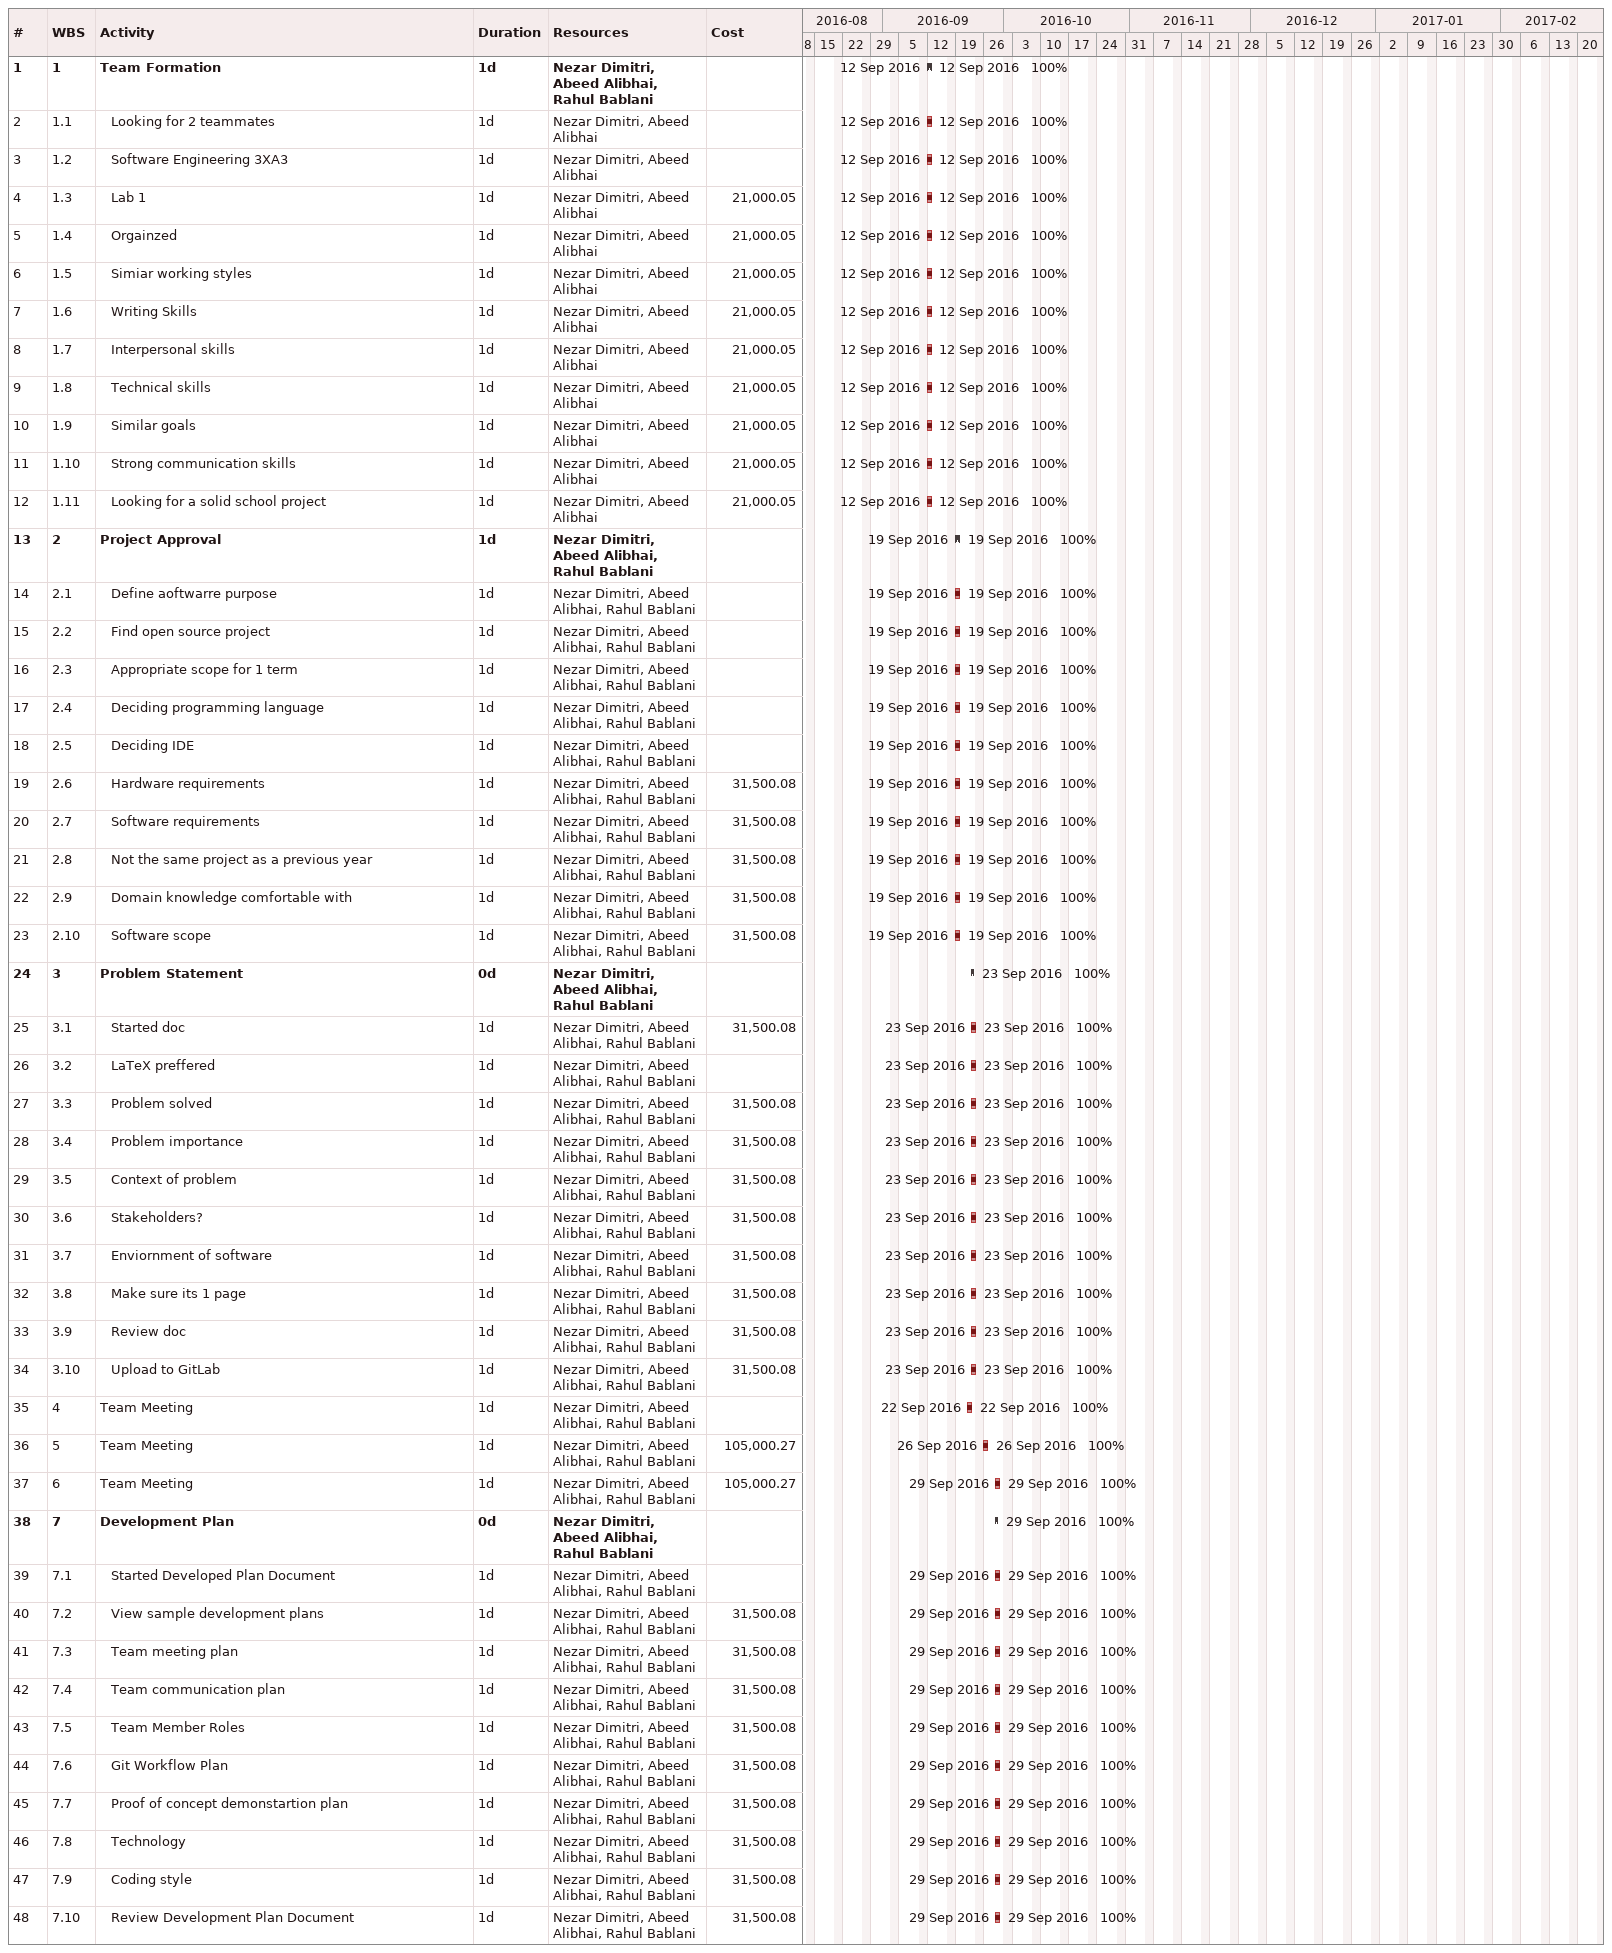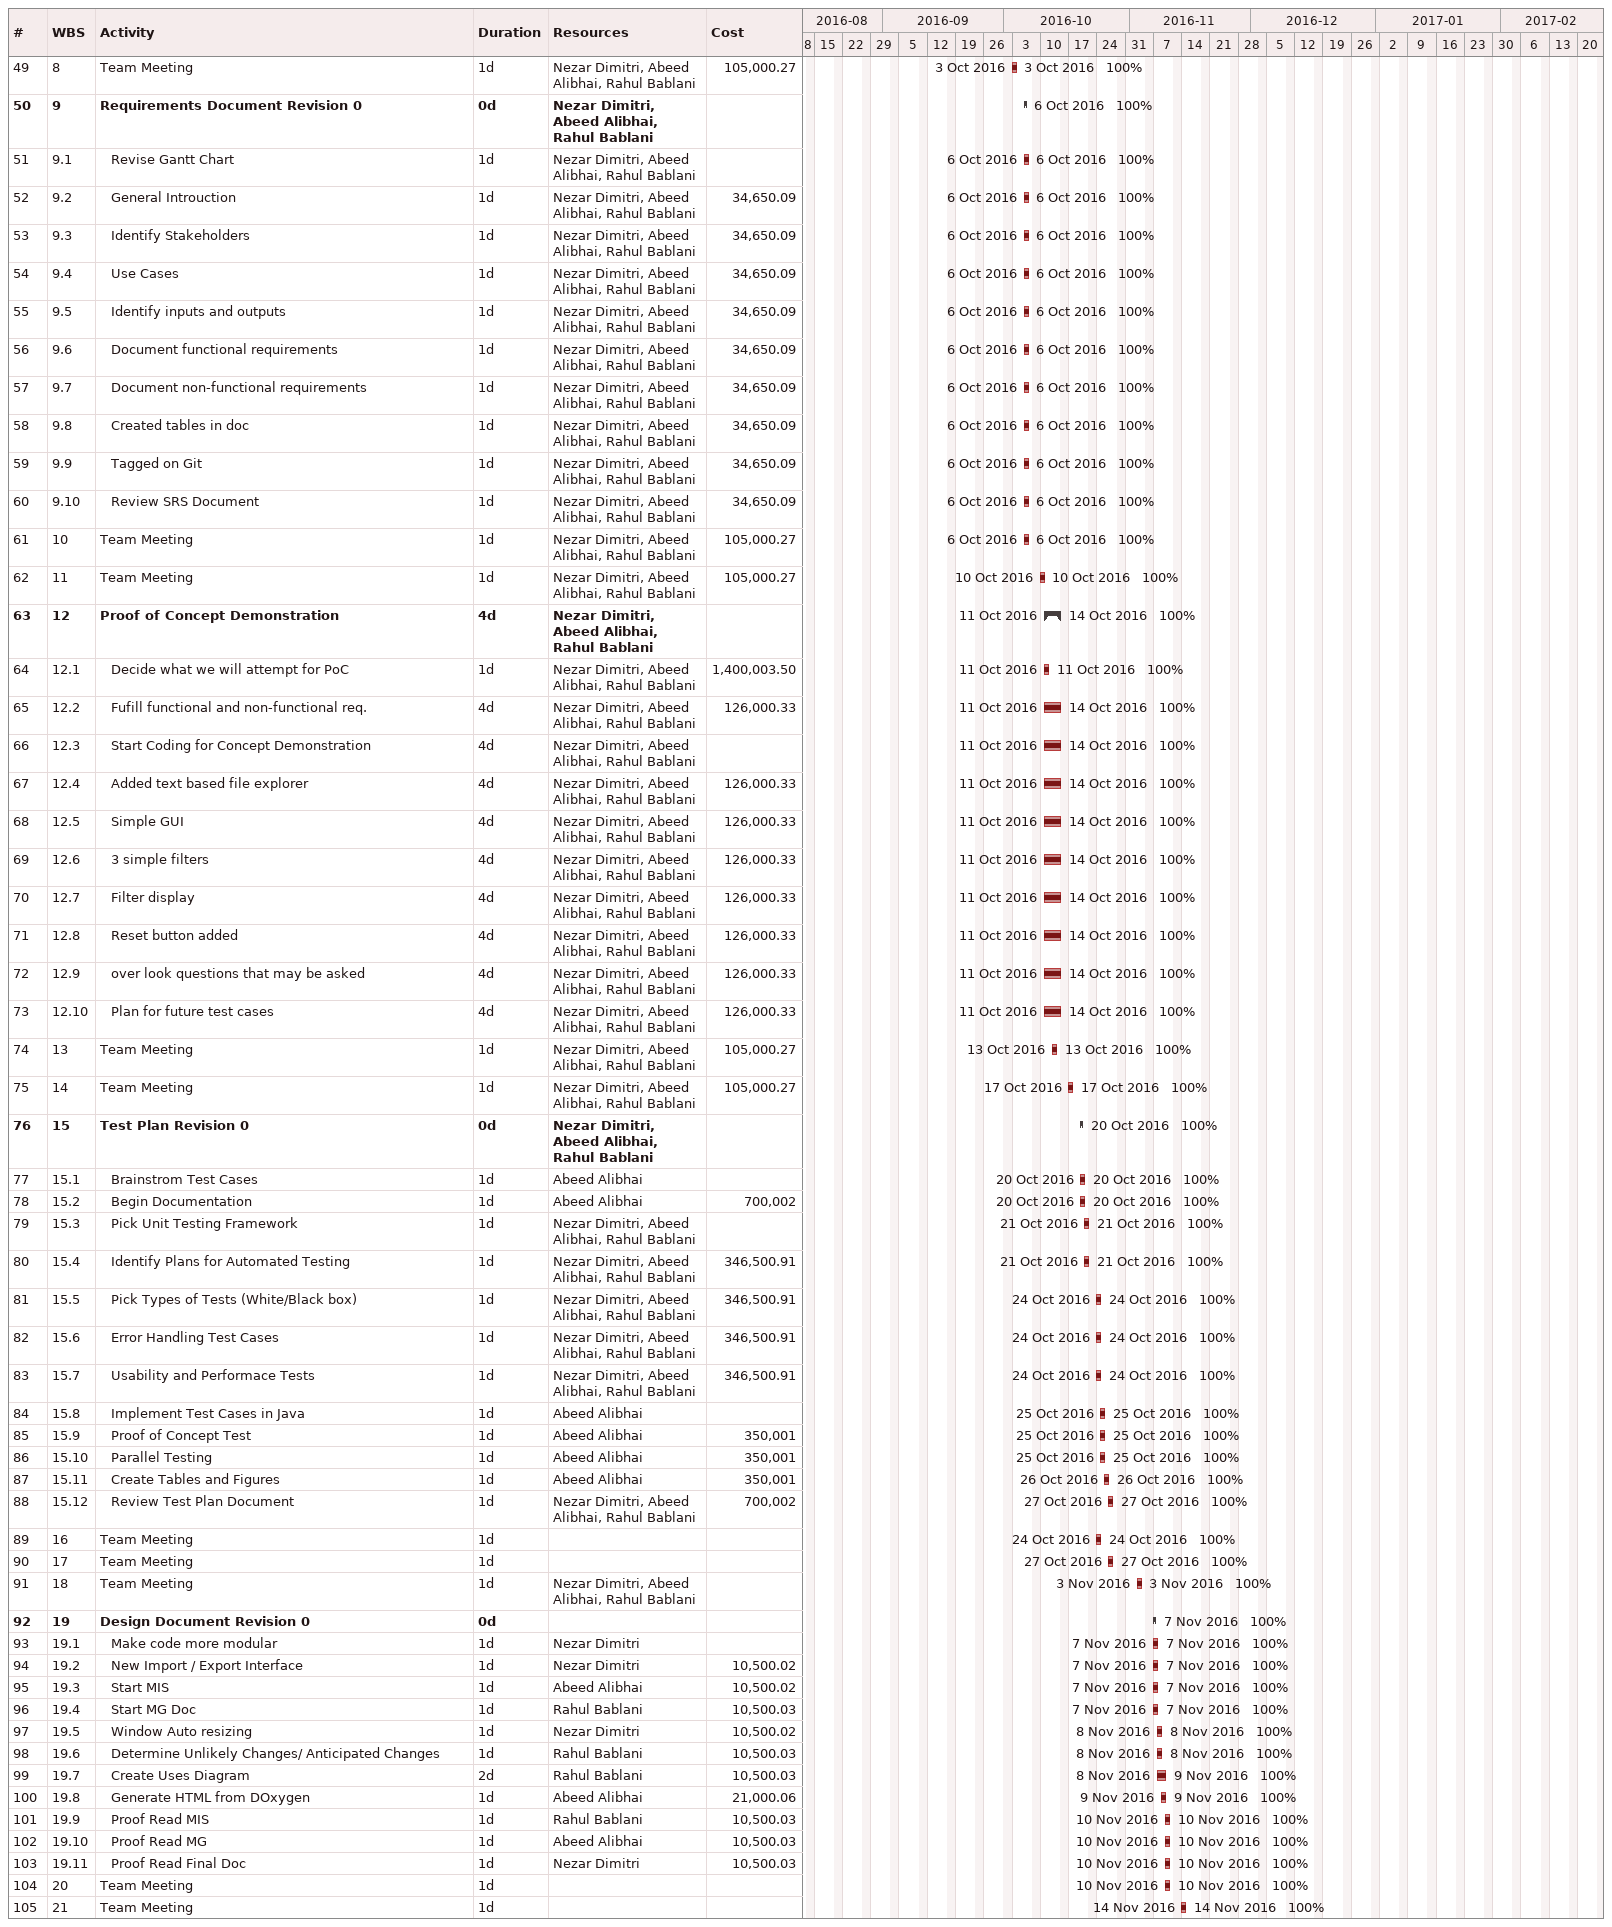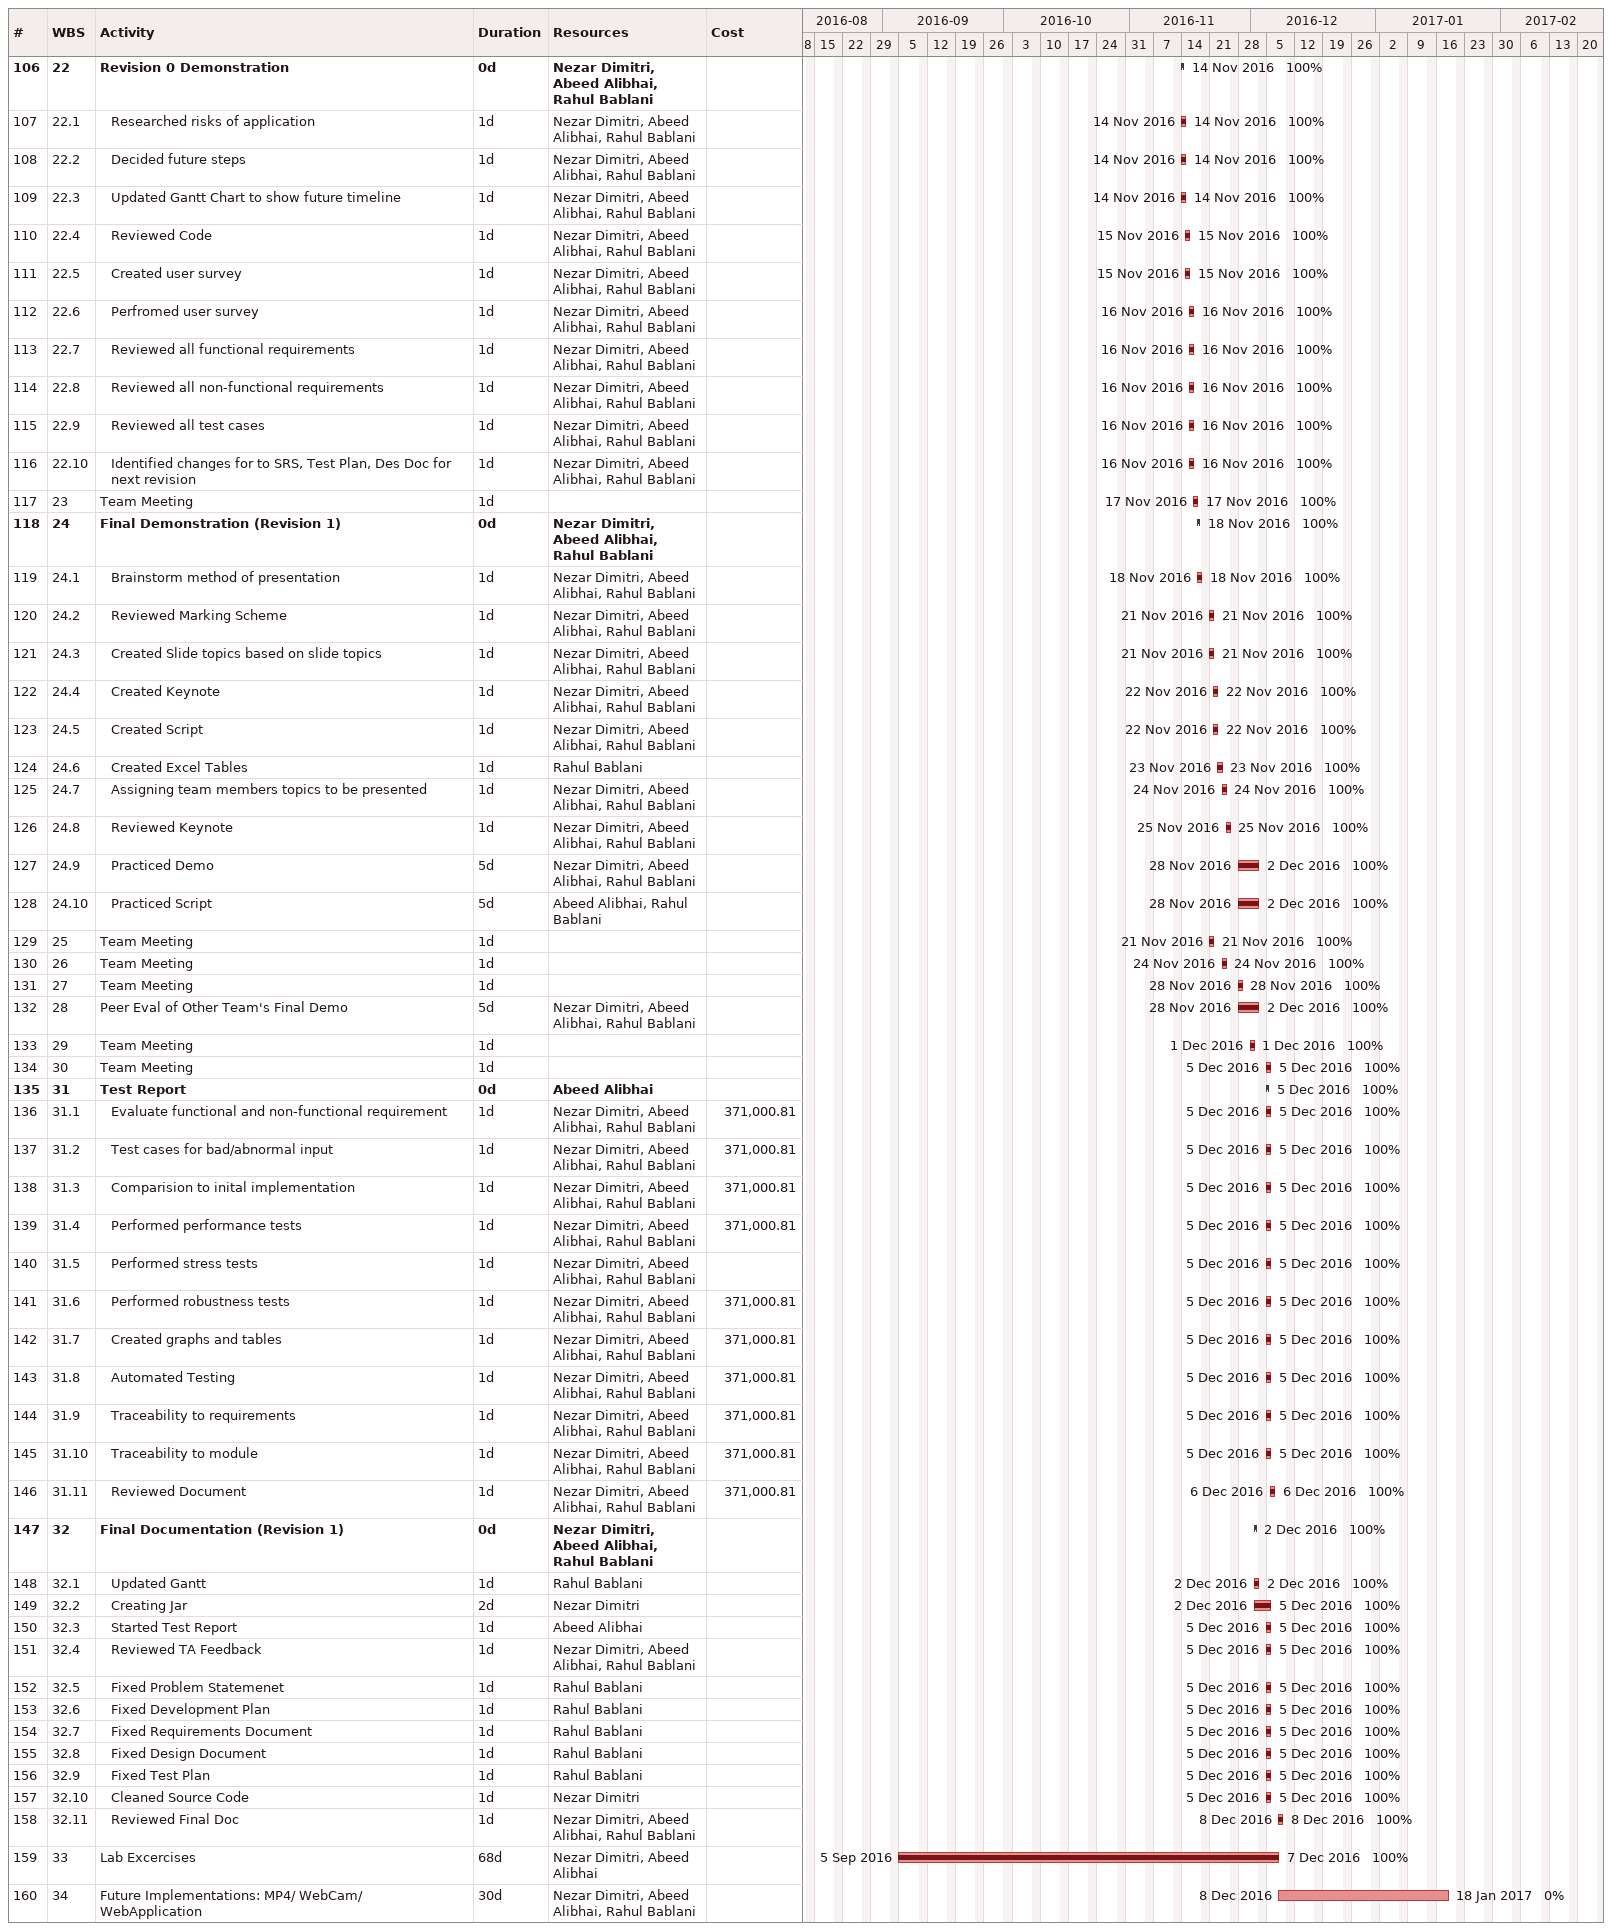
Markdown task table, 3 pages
| ID | WBS | Task | Duration | Start | Finish | Resources | % complete | Cost |
|---|---|---|---|---|---|---|---|---|
| 1 | 1 | **Team Formation** | 1d | 2016-09-12 | 2016-09-12 | Nezar Dimitri, Abeed Alibhai, Rahul Bablani | 100 |  |
| 2 | 1.1 | Looking for 2 teammates | 1d | 2016-09-12 | 2016-09-12 | Nezar Dimitri, Abeed Alibhai | 100 |  |
| 3 | 1.2 | Software Engineering 3XA3 | 1d | 2016-09-12 | 2016-09-12 | Nezar Dimitri, Abeed Alibhai | 100 |  |
| 4 | 1.3 | Lab 1 | 1d | 2016-09-12 | 2016-09-12 | Nezar Dimitri, Abeed Alibhai | 100 | 21000.05 |
| 5 | 1.4 | Orgainzed | 1d | 2016-09-12 | 2016-09-12 | Nezar Dimitri, Abeed Alibhai | 100 | 21000.05 |
| 6 | 1.5 | Simiar working styles | 1d | 2016-09-12 | 2016-09-12 | Nezar Dimitri, Abeed Alibhai | 100 | 21000.05 |
| 7 | 1.6 | Writing Skills | 1d | 2016-09-12 | 2016-09-12 | Nezar Dimitri, Abeed Alibhai | 100 | 21000.05 |
| 8 | 1.7 | Interpersonal skills | 1d | 2016-09-12 | 2016-09-12 | Nezar Dimitri, Abeed Alibhai | 100 | 21000.05 |
| 9 | 1.8 | Technical skills | 1d | 2016-09-12 | 2016-09-12 | Nezar Dimitri, Abeed Alibhai | 100 | 21000.05 |
| 10 | 1.9 | Similar goals | 1d | 2016-09-12 | 2016-09-12 | Nezar Dimitri, Abeed Alibhai | 100 | 21000.05 |
| 11 | 1.10 | Strong communication skills | 1d | 2016-09-12 | 2016-09-12 | Nezar Dimitri, Abeed Alibhai | 100 | 21000.05 |
| 12 | 1.11 | Looking for a solid school project | 1d | 2016-09-12 | 2016-09-12 | Nezar Dimitri, Abeed Alibhai | 100 | 21000.05 |
| 13 | 2 | **Project Approval** | 1d | 2016-09-19 | 2016-09-19 | Nezar Dimitri, Abeed Alibhai, Rahul Bablani | 100 |  |
| 14 | 2.1 | Define aoftwarre purpose | 1d | 2016-09-19 | 2016-09-19 | Nezar Dimitri, Abeed Alibhai, Rahul Bablani | 100 |  |
| 15 | 2.2 | Find open source project | 1d | 2016-09-19 | 2016-09-19 | Nezar Dimitri, Abeed Alibhai, Rahul Bablani | 100 |  |
| 16 | 2.3 | Appropriate scope for 1 term | 1d | 2016-09-19 | 2016-09-19 | Nezar Dimitri, Abeed Alibhai, Rahul Bablani | 100 |  |
| 17 | 2.4 | Deciding programming language | 1d | 2016-09-19 | 2016-09-19 | Nezar Dimitri, Abeed Alibhai, Rahul Bablani | 100 |  |
| 18 | 2.5 | Deciding IDE | 1d | 2016-09-19 | 2016-09-19 | Nezar Dimitri, Abeed Alibhai, Rahul Bablani | 100 |  |
| 19 | 2.6 | Hardware requirements | 1d | 2016-09-19 | 2016-09-19 | Nezar Dimitri, Abeed Alibhai, Rahul Bablani | 100 | 31500.08 |
| 20 | 2.7 | Software requirements | 1d | 2016-09-19 | 2016-09-19 | Nezar Dimitri, Abeed Alibhai, Rahul Bablani | 100 | 31500.08 |
| 21 | 2.8 | Not the same project as a previous year | 1d | 2016-09-19 | 2016-09-19 | Nezar Dimitri, Abeed Alibhai, Rahul Bablani | 100 | 31500.08 |
| 22 | 2.9 | Domain knowledge comfortable with | 1d | 2016-09-19 | 2016-09-19 | Nezar Dimitri, Abeed Alibhai, Rahul Bablani | 100 | 31500.08 |
| 23 | 2.10 | Software scope | 1d | 2016-09-19 | 2016-09-19 | Nezar Dimitri, Abeed Alibhai, Rahul Bablani | 100 | 31500.08 |
| 24 | 3 | **Problem Statement** | 0d | 2016-09-23 | 2016-09-23 | Nezar Dimitri, Abeed Alibhai, Rahul Bablani | 100 |  |
| 25 | 3.1 | Started doc | 1d | 2016-09-23 | 2016-09-23 | Nezar Dimitri, Abeed Alibhai, Rahul Bablani | 100 | 31500.08 |
| 26 | 3.2 | LaTeX preffered | 1d | 2016-09-23 | 2016-09-23 | Nezar Dimitri, Abeed Alibhai, Rahul Bablani | 100 |  |
| 27 | 3.3 | Problem solved | 1d | 2016-09-23 | 2016-09-23 | Nezar Dimitri, Abeed Alibhai, Rahul Bablani | 100 | 31500.08 |
| 28 | 3.4 | Problem importance | 1d | 2016-09-23 | 2016-09-23 | Nezar Dimitri, Abeed Alibhai, Rahul Bablani | 100 | 31500.08 |
| 29 | 3.5 | Context of problem | 1d | 2016-09-23 | 2016-09-23 | Nezar Dimitri, Abeed Alibhai, Rahul Bablani | 100 | 31500.08 |
| 30 | 3.6 | Stakeholders? | 1d | 2016-09-23 | 2016-09-23 | Nezar Dimitri, Abeed Alibhai, Rahul Bablani | 100 | 31500.08 |
| 31 | 3.7 | Enviornment of software | 1d | 2016-09-23 | 2016-09-23 | Nezar Dimitri, Abeed Alibhai, Rahul Bablani | 100 | 31500.08 |
| 32 | 3.8 | Make sure its 1 page | 1d | 2016-09-23 | 2016-09-23 | Nezar Dimitri, Abeed Alibhai, Rahul Bablani | 100 | 31500.08 |
| 33 | 3.9 | Review doc | 1d | 2016-09-23 | 2016-09-23 | Nezar Dimitri, Abeed Alibhai, Rahul Bablani | 100 | 31500.08 |
| 34 | 3.10 | Upload to GitLab | 1d | 2016-09-23 | 2016-09-23 | Nezar Dimitri, Abeed Alibhai, Rahul Bablani | 100 | 31500.08 |
| 35 | 4 | Team Meeting | 1d | 2016-09-22 | 2016-09-22 | Nezar Dimitri, Abeed Alibhai, Rahul Bablani | 100 |  |
| 36 | 5 | Team Meeting | 1d | 2016-09-26 | 2016-09-26 | Nezar Dimitri, Abeed Alibhai, Rahul Bablani | 100 | 105000.27 |
| 37 | 6 | Team Meeting | 1d | 2016-09-29 | 2016-09-29 | Nezar Dimitri, Abeed Alibhai, Rahul Bablani | 100 | 105000.27 |
| 38 | 7 | **Development Plan** | 0d | 2016-09-29 | 2016-09-29 | Nezar Dimitri, Abeed Alibhai, Rahul Bablani | 100 |  |
| 39 | 7.1 | Started Developed Plan Document | 1d | 2016-09-29 | 2016-09-29 | Nezar Dimitri, Abeed Alibhai, Rahul Bablani | 100 |  |
| 40 | 7.2 | View sample development plans | 1d | 2016-09-29 | 2016-09-29 | Nezar Dimitri, Abeed Alibhai, Rahul Bablani | 100 | 31500.08 |
| 41 | 7.3 | Team meeting plan | 1d | 2016-09-29 | 2016-09-29 | Nezar Dimitri, Abeed Alibhai, Rahul Bablani | 100 | 31500.08 |
| 42 | 7.4 | Team communication plan | 1d | 2016-09-29 | 2016-09-29 | Nezar Dimitri, Abeed Alibhai, Rahul Bablani | 100 | 31500.08 |
| 43 | 7.5 | Team Member Roles | 1d | 2016-09-29 | 2016-09-29 | Nezar Dimitri, Abeed Alibhai, Rahul Bablani | 100 | 31500.08 |
| 44 | 7.6 | Git Workflow Plan | 1d | 2016-09-29 | 2016-09-29 | Nezar Dimitri, Abeed Alibhai, Rahul Bablani | 100 | 31500.08 |
| 45 | 7.7 | Proof of concept demonstartion plan | 1d | 2016-09-29 | 2016-09-29 | Nezar Dimitri, Abeed Alibhai, Rahul Bablani | 100 | 31500.08 |
| 46 | 7.8 | Technology | 1d | 2016-09-29 | 2016-09-29 | Nezar Dimitri, Abeed Alibhai, Rahul Bablani | 100 | 31500.08 |
| 47 | 7.9 | Coding style | 1d | 2016-09-29 | 2016-09-29 | Nezar Dimitri, Abeed Alibhai, Rahul Bablani | 100 | 31500.08 |
| 48 | 7.10 | Review Development Plan Document | 1d | 2016-09-29 | 2016-09-29 | Nezar Dimitri, Abeed Alibhai, Rahul Bablani | 100 | 31500.08 |
| 49 | 8 | Team Meeting | 1d | 2016-10-03 | 2016-10-03 | Nezar Dimitri, Abeed Alibhai, Rahul Bablani | 100 | 105000.27 |
| 50 | 9 | **Requirements Document Revision 0** | 0d | 2016-10-06 | 2016-10-06 | Nezar Dimitri, Abeed Alibhai, Rahul Bablani | 100 |  |
| 51 | 9.1 | Revise Gantt Chart | 1d | 2016-10-06 | 2016-10-06 | Nezar Dimitri, Abeed Alibhai, Rahul Bablani | 100 |  |
| 52 | 9.2 | General Introuction | 1d | 2016-10-06 | 2016-10-06 | Nezar Dimitri, Abeed Alibhai, Rahul Bablani | 100 | 34650.09 |
| 53 | 9.3 | Identify Stakeholders | 1d | 2016-10-06 | 2016-10-06 | Nezar Dimitri, Abeed Alibhai, Rahul Bablani | 100 | 34650.09 |
| 54 | 9.4 | Use Cases | 1d | 2016-10-06 | 2016-10-06 | Nezar Dimitri, Abeed Alibhai, Rahul Bablani | 100 | 34650.09 |
| 55 | 9.5 | Identify inputs and outputs | 1d | 2016-10-06 | 2016-10-06 | Nezar Dimitri, Abeed Alibhai, Rahul Bablani | 100 | 34650.09 |
| 56 | 9.6 | Document functional requirements | 1d | 2016-10-06 | 2016-10-06 | Nezar Dimitri, Abeed Alibhai, Rahul Bablani | 100 | 34650.09 |
| 57 | 9.7 | Document non-functional requirements | 1d | 2016-10-06 | 2016-10-06 | Nezar Dimitri, Abeed Alibhai, Rahul Bablani | 100 | 34650.09 |
| 58 | 9.8 | Created tables in doc | 1d | 2016-10-06 | 2016-10-06 | Nezar Dimitri, Abeed Alibhai, Rahul Bablani | 100 | 34650.09 |
| 59 | 9.9 | Tagged on Git | 1d | 2016-10-06 | 2016-10-06 | Nezar Dimitri, Abeed Alibhai, Rahul Bablani | 100 | 34650.09 |
| 60 | 9.10 | Review SRS Document | 1d | 2016-10-06 | 2016-10-06 | Nezar Dimitri, Abeed Alibhai, Rahul Bablani | 100 | 34650.09 |
| 61 | 10 | Team Meeting | 1d | 2016-10-06 | 2016-10-06 | Nezar Dimitri, Abeed Alibhai, Rahul Bablani | 100 | 105000.27 |
| 62 | 11 | Team Meeting | 1d | 2016-10-10 | 2016-10-10 | Nezar Dimitri, Abeed Alibhai, Rahul Bablani | 100 | 105000.27 |
| 63 | 12 | **Proof of Concept Demonstration** | 4d | 2016-10-11 | 2016-10-14 | Nezar Dimitri, Abeed Alibhai, Rahul Bablani | 100 |  |
| 64 | 12.1 | Decide what we will attempt for PoC | 1d | 2016-10-11 | 2016-10-11 | Nezar Dimitri, Abeed Alibhai, Rahul Bablani | 100 | 1400003.50 |
| 65 | 12.2 | Fufill functional and non-functional req. | 4d | 2016-10-11 | 2016-10-14 | Nezar Dimitri, Abeed Alibhai, Rahul Bablani | 100 | 126000.33 |
| 66 | 12.3 | Start Coding for Concept Demonstration | 4d | 2016-10-11 | 2016-10-14 | Nezar Dimitri, Abeed Alibhai, Rahul Bablani | 100 |  |
| 67 | 12.4 | Added text based file explorer | 4d | 2016-10-11 | 2016-10-14 | Nezar Dimitri, Abeed Alibhai, Rahul Bablani | 100 | 126000.33 |
| 68 | 12.5 | Simple GUI | 4d | 2016-10-11 | 2016-10-14 | Nezar Dimitri, Abeed Alibhai, Rahul Bablani | 100 | 126000.33 |
| 69 | 12.6 | 3 simple filters | 4d | 2016-10-11 | 2016-10-14 | Nezar Dimitri, Abeed Alibhai, Rahul Bablani | 100 | 126000.33 |
| 70 | 12.7 | Filter display | 4d | 2016-10-11 | 2016-10-14 | Nezar Dimitri, Abeed Alibhai, Rahul Bablani | 100 | 126000.33 |
| 71 | 12.8 | Reset button added | 4d | 2016-10-11 | 2016-10-14 | Nezar Dimitri, Abeed Alibhai, Rahul Bablani | 100 | 126000.33 |
| 72 | 12.9 | over look questions that may be asked | 4d | 2016-10-11 | 2016-10-14 | Nezar Dimitri, Abeed Alibhai, Rahul Bablani | 100 | 126000.33 |
| 73 | 12.10 | Plan for future test cases | 4d | 2016-10-11 | 2016-10-14 | Nezar Dimitri, Abeed Alibhai, Rahul Bablani | 100 | 126000.33 |
| 74 | 13 | Team Meeting | 1d | 2016-10-13 | 2016-10-13 | Nezar Dimitri, Abeed Alibhai, Rahul Bablani | 100 | 105000.27 |
| 75 | 14 | Team Meeting | 1d | 2016-10-17 | 2016-10-17 | Nezar Dimitri, Abeed Alibhai, Rahul Bablani | 100 | 105000.27 |
| 76 | 15 | **Test Plan Revision 0** | 0d | 2016-10-20 | 2016-10-20 | Nezar Dimitri, Abeed Alibhai, Rahul Bablani | 100 |  |
| 77 | 15.1 | Brainstrom Test Cases | 1d | 2016-10-20 | 2016-10-20 | Abeed Alibhai | 100 |  |
| 78 | 15.2 | Begin Documentation | 1d | 2016-10-20 | 2016-10-20 | Abeed Alibhai | 100 | 700002 |
| 79 | 15.3 | Pick Unit Testing Framework | 1d | 2016-10-21 | 2016-10-21 | Nezar Dimitri, Abeed Alibhai, Rahul Bablani | 100 |  |
| 80 | 15.4 | Identify Plans for Automated Testing | 1d | 2016-10-21 | 2016-10-21 | Nezar Dimitri, Abeed Alibhai, Rahul Bablani | 100 | 346500.91 |
| 81 | 15.5 | Pick Types of Tests (White/Black box) | 1d | 2016-10-24 | 2016-10-24 | Nezar Dimitri, Abeed Alibhai, Rahul Bablani | 100 | 346500.91 |
| 82 | 15.6 | Error Handling Test Cases | 1d | 2016-10-24 | 2016-10-24 | Nezar Dimitri, Abeed Alibhai, Rahul Bablani | 100 | 346500.91 |
| 83 | 15.7 | Usability and Performace Tests | 1d | 2016-10-24 | 2016-10-24 | Nezar Dimitri, Abeed Alibhai, Rahul Bablani | 100 | 346500.91 |
| 84 | 15.8 | Implement Test Cases in Java | 1d | 2016-10-25 | 2016-10-25 | Abeed Alibhai | 100 |  |
| 85 | 15.9 | Proof of Concept Test | 1d | 2016-10-25 | 2016-10-25 | Abeed Alibhai | 100 | 350001 |
| 86 | 15.10 | Parallel Testing | 1d | 2016-10-25 | 2016-10-25 | Abeed Alibhai | 100 | 350001 |
| 87 | 15.11 | Create Tables and Figures | 1d | 2016-10-26 | 2016-10-26 | Abeed Alibhai | 100 | 350001 |
| 88 | 15.12 | Review Test Plan Document | 1d | 2016-10-27 | 2016-10-27 | Nezar Dimitri, Abeed Alibhai, Rahul Bablani | 100 | 700002 |
| 89 | 16 | Team Meeting | 1d | 2016-10-24 | 2016-10-24 |  | 100 |  |
| 90 | 17 | Team Meeting | 1d | 2016-10-27 | 2016-10-27 |  | 100 |  |
| 91 | 18 | Team Meeting | 1d | 2016-11-03 | 2016-11-03 | Nezar Dimitri, Abeed Alibhai, Rahul Bablani | 100 |  |
| 92 | 19 | **Design Document Revision 0** | 0d | 2016-11-07 | 2016-11-07 |  | 100 |  |
| 93 | 19.1 | Make code more modular | 1d | 2016-11-07 | 2016-11-07 | Nezar Dimitri | 100 |  |
| 94 | 19.2 | New Import / Export Interface | 1d | 2016-11-07 | 2016-11-07 | Nezar Dimitri | 100 | 10500.02 |
| 95 | 19.3 | Start MIS | 1d | 2016-11-07 | 2016-11-07 | Abeed Alibhai | 100 | 10500.02 |
| 96 | 19.4 | Start MG Doc | 1d | 2016-11-07 | 2016-11-07 | Rahul Bablani | 100 | 10500.03 |
| 97 | 19.5 | Window Auto resizing | 1d | 2016-11-08 | 2016-11-08 | Nezar Dimitri | 100 | 10500.02 |
| 98 | 19.6 | Determine Unlikely Changes/ Anticipated Changes | 1d | 2016-11-08 | 2016-11-08 | Rahul Bablani | 100 | 10500.03 |
| 99 | 19.7 | Create Uses Diagram | 2d | 2016-11-08 | 2016-11-09 | Rahul Bablani | 100 | 10500.03 |
| 100 | 19.8 | Generate HTML from DOxygen | 1d | 2016-11-09 | 2016-11-09 | Abeed Alibhai | 100 | 21000.06 |
| 101 | 19.9 | Proof Read MIS | 1d | 2016-11-10 | 2016-11-10 | Rahul Bablani | 100 | 10500.03 |
| 102 | 19.10 | Proof Read MG | 1d | 2016-11-10 | 2016-11-10 | Abeed Alibhai | 100 | 10500.03 |
| 103 | 19.11 | Proof Read Final Doc | 1d | 2016-11-10 | 2016-11-10 | Nezar Dimitri | 100 | 10500.03 |
| 104 | 20 | Team Meeting | 1d | 2016-11-10 | 2016-11-10 |  | 100 |  |
| 105 | 21 | Team Meeting | 1d | 2016-11-14 | 2016-11-14 |  | 100 |  |
| 106 | 22 | **Revision 0 Demonstration** | 0d | 2016-11-14 | 2016-11-14 | Nezar Dimitri, Abeed Alibhai, Rahul Bablani | 100 |  |
| 107 | 22.1 | Researched risks of application | 1d | 2016-11-14 | 2016-11-14 | Nezar Dimitri, Abeed Alibhai, Rahul Bablani | 100 |  |
| 108 | 22.2 | Decided future steps | 1d | 2016-11-14 | 2016-11-14 | Nezar Dimitri, Abeed Alibhai, Rahul Bablani | 100 |  |
| 109 | 22.3 | Updated Gantt Chart to show future timeline | 1d | 2016-11-14 | 2016-11-14 | Nezar Dimitri, Abeed Alibhai, Rahul Bablani | 100 |  |
| 110 | 22.4 | Reviewed Code | 1d | 2016-11-15 | 2016-11-15 | Nezar Dimitri, Abeed Alibhai, Rahul Bablani | 100 |  |
| 111 | 22.5 | Created user survey | 1d | 2016-11-15 | 2016-11-15 | Nezar Dimitri, Abeed Alibhai, Rahul Bablani | 100 |  |
| 112 | 22.6 | Perfromed user survey | 1d | 2016-11-16 | 2016-11-16 | Nezar Dimitri, Abeed Alibhai, Rahul Bablani | 100 |  |
| 113 | 22.7 | Reviewed all functional requirements | 1d | 2016-11-16 | 2016-11-16 | Nezar Dimitri, Abeed Alibhai, Rahul Bablani | 100 |  |
| 114 | 22.8 | Reviewed all non-functional requirements | 1d | 2016-11-16 | 2016-11-16 | Nezar Dimitri, Abeed Alibhai, Rahul Bablani | 100 |  |
| 115 | 22.9 | Reviewed all test cases | 1d | 2016-11-16 | 2016-11-16 | Nezar Dimitri, Abeed Alibhai, Rahul Bablani | 100 |  |
| 116 | 22.10 | Identified changes for to SRS, Test Plan, Des Doc for next revision | 1d | 2016-11-16 | 2016-11-16 | Nezar Dimitri, Abeed Alibhai, Rahul Bablani | 100 |  |
| 117 | 23 | Team Meeting | 1d | 2016-11-17 | 2016-11-17 |  | 100 |  |
| 118 | 24 | **Final Demonstration (Revision 1)** | 0d | 2016-11-18 | 2016-11-18 | Nezar Dimitri, Abeed Alibhai, Rahul Bablani | 100 |  |
| 119 | 24.1 | Brainstorm method of presentation | 1d | 2016-11-18 | 2016-11-18 | Nezar Dimitri, Abeed Alibhai, Rahul Bablani | 100 |  |
| 120 | 24.2 | Reviewed Marking Scheme | 1d | 2016-11-21 | 2016-11-21 | Nezar Dimitri, Abeed Alibhai, Rahul Bablani | 100 |  |
| 121 | 24.3 | Created Slide topics based on slide topics | 1d | 2016-11-21 | 2016-11-21 | Nezar Dimitri, Abeed Alibhai, Rahul Bablani | 100 |  |
| 122 | 24.4 | Created Keynote | 1d | 2016-11-22 | 2016-11-22 | Nezar Dimitri, Abeed Alibhai, Rahul Bablani | 100 |  |
| 123 | 24.5 | Created Script | 1d | 2016-11-22 | 2016-11-22 | Nezar Dimitri, Abeed Alibhai, Rahul Bablani | 100 |  |
| 124 | 24.6 | Created Excel Tables | 1d | 2016-11-23 | 2016-11-23 | Rahul Bablani | 100 |  |
| 125 | 24.7 | Assigning team members topics to be presented | 1d | 2016-11-24 | 2016-11-24 | Nezar Dimitri, Abeed Alibhai, Rahul Bablani | 100 |  |
| 126 | 24.8 | Reviewed Keynote | 1d | 2016-11-25 | 2016-11-25 | Nezar Dimitri, Abeed Alibhai, Rahul Bablani | 100 |  |
| 127 | 24.9 | Practiced Demo | 5d | 2016-11-28 | 2016-12-02 | Nezar Dimitri, Abeed Alibhai, Rahul Bablani | 100 |  |
| 128 | 24.10 | Practiced Script | 5d | 2016-11-28 | 2016-12-02 | Abeed Alibhai, Rahul Bablani | 100 |  |
| 129 | 25 | Team Meeting | 1d | 2016-11-21 | 2016-11-21 |  | 100 |  |
| 130 | 26 | Team Meeting | 1d | 2016-11-24 | 2016-11-24 |  | 100 |  |
| 131 | 27 | Team Meeting | 1d | 2016-11-28 | 2016-11-28 |  | 100 |  |
| 132 | 28 | Peer Eval of Other Team's Final Demo | 5d | 2016-11-28 | 2016-12-02 | Nezar Dimitri, Abeed Alibhai, Rahul Bablani | 100 |  |
| 133 | 29 | Team Meeting | 1d | 2016-12-01 | 2016-12-01 |  | 100 |  |
| 134 | 30 | Team Meeting | 1d | 2016-12-05 | 2016-12-05 |  | 100 |  |
| 135 | 31 | **Test Report** | 0d | 2016-12-05 | 2016-12-05 | Abeed Alibhai | 100 |  |
| 136 | 31.1 | Evaluate functional and non-functional requirement | 1d | 2016-12-05 | 2016-12-05 | Nezar Dimitri, Abeed Alibhai, Rahul Bablani | 100 | 371000.81 |
| 137 | 31.2 | Test cases for bad/abnormal input | 1d | 2016-12-05 | 2016-12-05 | Nezar Dimitri, Abeed Alibhai, Rahul Bablani | 100 | 371000.81 |
| 138 | 31.3 | Comparision to inital implementation | 1d | 2016-12-05 | 2016-12-05 | Nezar Dimitri, Abeed Alibhai, Rahul Bablani | 100 | 371000.81 |
| 139 | 31.4 | Performed performance tests | 1d | 2016-12-05 | 2016-12-05 | Nezar Dimitri, Abeed Alibhai, Rahul Bablani | 100 | 371000.81 |
| 140 | 31.5 | Performed stress tests | 1d | 2016-12-05 | 2016-12-05 | Nezar Dimitri, Abeed Alibhai, Rahul Bablani | 100 |  |
| 141 | 31.6 | Performed robustness tests | 1d | 2016-12-05 | 2016-12-05 | Nezar Dimitri, Abeed Alibhai, Rahul Bablani | 100 | 371000.81 |
| 142 | 31.7 | Created graphs and tables | 1d | 2016-12-05 | 2016-12-05 | Nezar Dimitri, Abeed Alibhai, Rahul Bablani | 100 | 371000.81 |
| 143 | 31.8 | Automated Testing | 1d | 2016-12-05 | 2016-12-05 | Nezar Dimitri, Abeed Alibhai, Rahul Bablani | 100 | 371000.81 |
| 144 | 31.9 | Traceability to requirements | 1d | 2016-12-05 | 2016-12-05 | Nezar Dimitri, Abeed Alibhai, Rahul Bablani | 100 | 371000.81 |
| 145 | 31.10 | Traceability to module | 1d | 2016-12-05 | 2016-12-05 | Nezar Dimitri, Abeed Alibhai, Rahul Bablani | 100 | 371000.81 |
| 146 | 31.11 | Reviewed Document | 1d | 2016-12-06 | 2016-12-06 | Nezar Dimitri, Abeed Alibhai, Rahul Bablani | 100 | 371000.81 |
| 147 | 32 | **Final Documentation (Revision 1)** | 0d | 2016-12-02 | 2016-12-02 | Nezar Dimitri, Abeed Alibhai, Rahul Bablani | 100 |  |
| 148 | 32.1 | Updated Gantt | 1d | 2016-12-02 | 2016-12-02 | Rahul Bablani | 100 |  |
| 149 | 32.2 | Creating Jar | 2d | 2016-12-02 | 2016-12-05 | Nezar Dimitri | 100 |  |
| 150 | 32.3 | Started Test Report | 1d | 2016-12-05 | 2016-12-05 | Abeed Alibhai | 100 |  |
| 151 | 32.4 | Reviewed TA Feedback | 1d | 2016-12-05 | 2016-12-05 | Nezar Dimitri, Abeed Alibhai, Rahul Bablani | 100 |  |
| 152 | 32.5 | Fixed Problem Statemenet | 1d | 2016-12-05 | 2016-12-05 | Rahul Bablani | 100 |  |
| 153 | 32.6 | Fixed Development Plan | 1d | 2016-12-05 | 2016-12-05 | Rahul Bablani | 100 |  |
| 154 | 32.7 | Fixed Requirements Document | 1d | 2016-12-05 | 2016-12-05 | Rahul Bablani | 100 |  |
| 155 | 32.8 | Fixed Design Document | 1d | 2016-12-05 | 2016-12-05 | Rahul Bablani | 100 |  |
| 156 | 32.9 | Fixed Test Plan | 1d | 2016-12-05 | 2016-12-05 | Rahul Bablani | 100 |  |
| 157 | 32.10 | Cleaned Source Code | 1d | 2016-12-05 | 2016-12-05 | Nezar Dimitri | 100 |  |
| 158 | 32.11 | Reviewed Final Doc | 1d | 2016-12-08 | 2016-12-08 | Nezar Dimitri, Abeed Alibhai, Rahul Bablani | 100 |  |
| 159 | 33 | Lab Excercises | 68d | 2016-09-05 | 2016-12-07 | Nezar Dimitri, Abeed Alibhai | 100 |  |
| 160 | 34 | Future Implementations: MP4/ WebCam/ WebApplication | 30d | 2016-12-08 | 2017-01-18 | Nezar Dimitri, Abeed Alibhai, Rahul Bablani | 0 |  |
